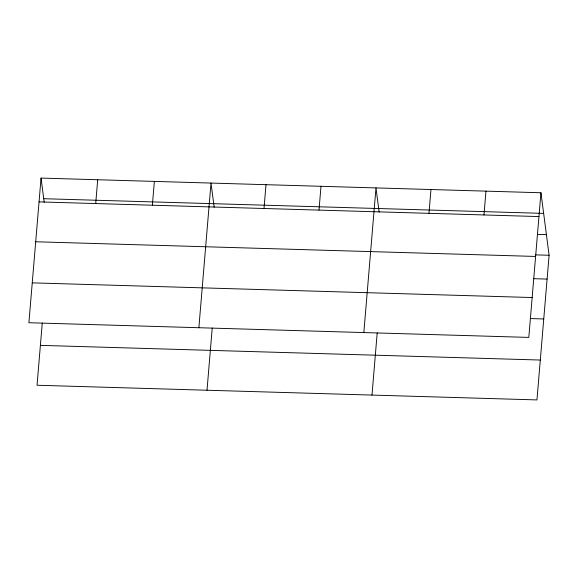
<?xml version="1.0" encoding="UTF-8"?>
<svg xmlns="http://www.w3.org/2000/svg" width="578" height="578" viewBox="0 0 578 578"><rect width="100%" height="100%" fill="white"/><g stroke="black" fill="none" stroke-linecap="round" stroke-linejoin="round"><path stroke-width="0.87" d="M41.045 178.082L28.9 322.734L528.812 337.408L540.957 192.756L41.045 178.082L44.195 202.249M42.266 323.037L37.043 385.244L536.955 399.918L549.1 255.266L540.957 192.756M95.702 203.557L97.704 179.744M152.361 205.219L154.362 181.405M198.868 327.726L211.013 183.067L214.163 207.242M207.011 390.237L212.234 328.029M264.009 208.499L266.003 184.685M318.998 210.11L321 186.297M363.837 332.567L375.989 187.908L379.132 212.083M371.986 395.077L377.203 332.87M428.977 213.34L430.978 189.526M483.967 214.958L485.968 191.137M43.733 198.709L543.645 213.383M39.044 201.895L538.956 216.569M537.395 234.372L546.412 234.639M535.575 254.869L549.1 255.266M35.699 241.77L535.611 256.444M533.581 278.683L547.099 279.08M32.245 282.859L532.157 297.533M530.228 318.565L543.754 318.962M40.395 345.369L540.3 360.043"/></g></svg>
